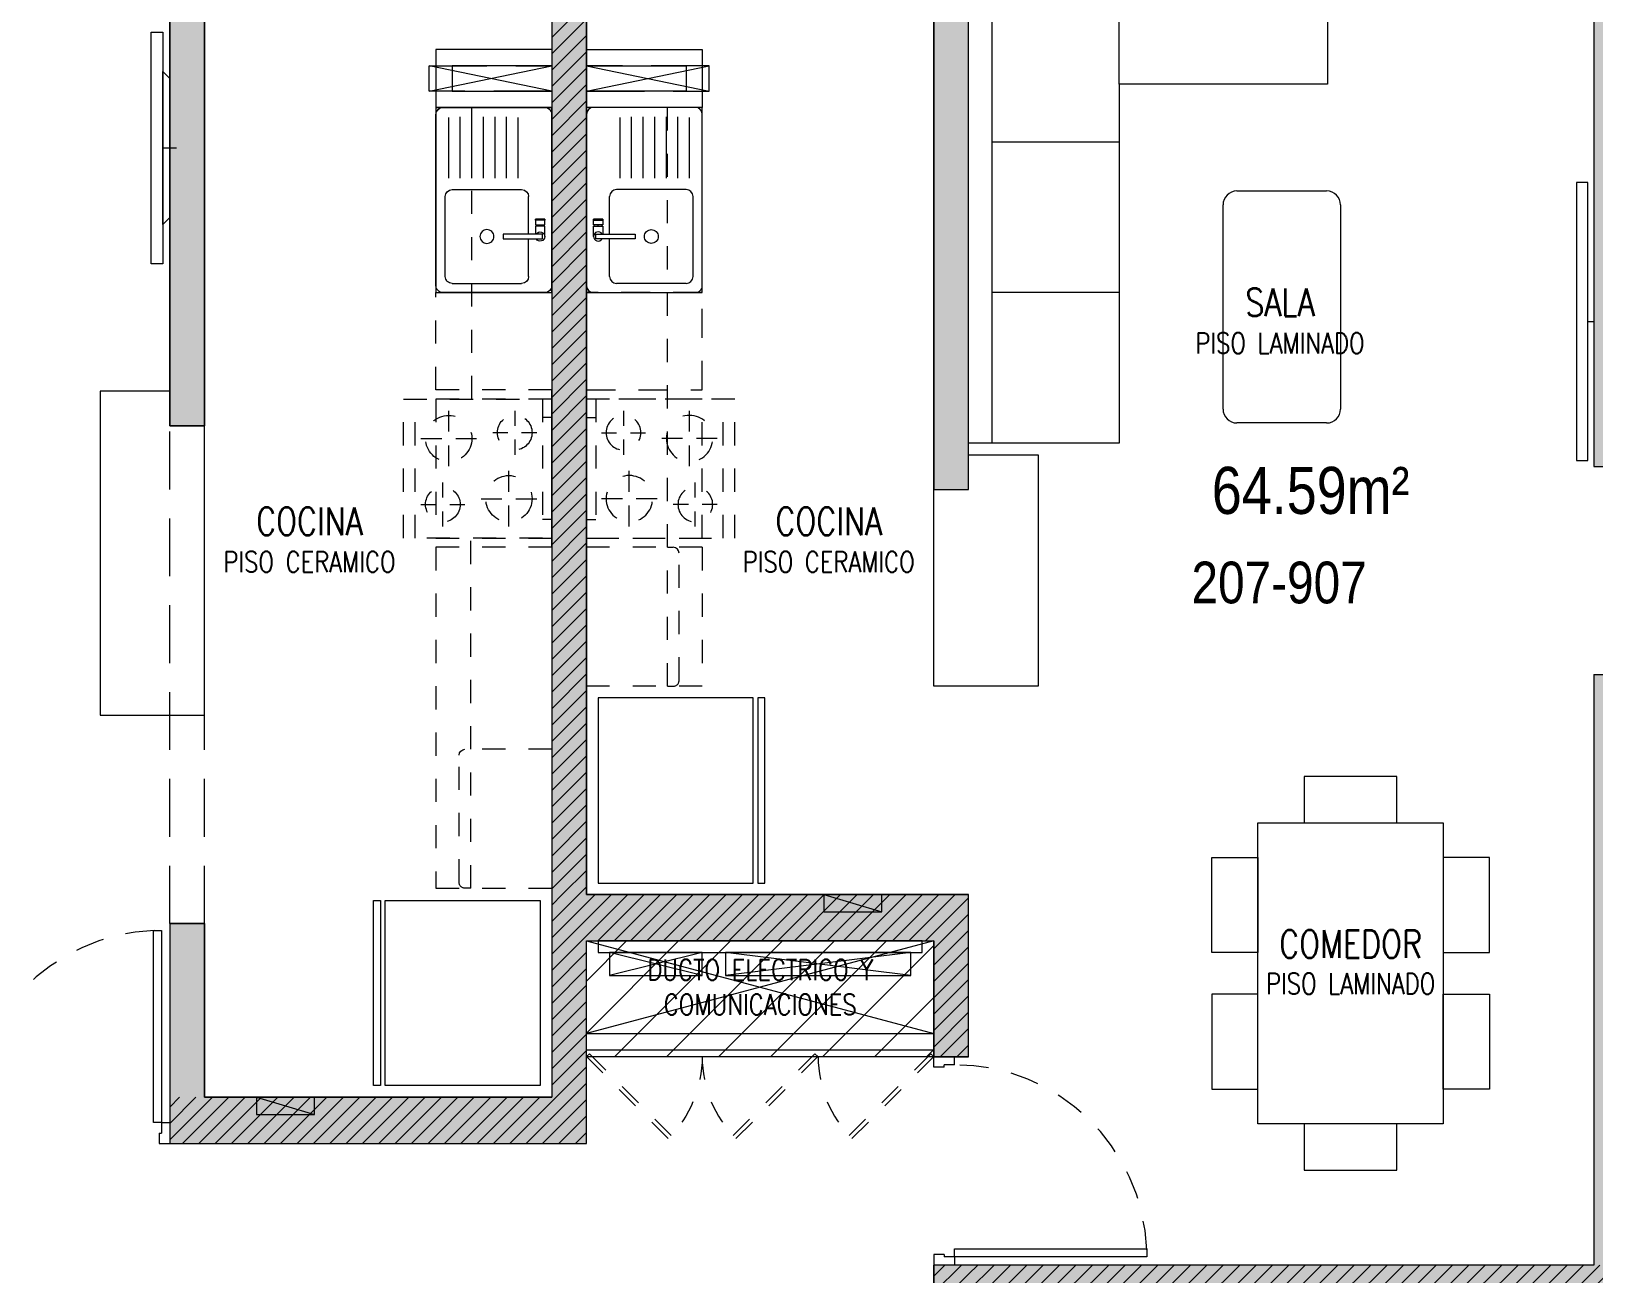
# Model space of a CAD drawing. Header units: millimetres. Extents: x 3765 to 3833, y 1327 to 1657.
# Drawn here: x 3805.77 to 3812.52, y 1463.7 to 1469.07 of the extents above; entities that cross this region are included whole.
import ezdxf
from ezdxf import colors
from ezdxf.entities.mleader import LeaderData, LeaderLine
from ezdxf.enums import TextEntityAlignment as Align
from ezdxf.math import Vec2, Vec3

# ---------------------------------------------------------------- set-up
doc = ezdxf.new("R2010")
doc.units = ezdxf.units.MM
doc.set_wipeout_variables(frame=1)
for name, pattern in [('HIDDEN', [0.375, 0.25, -0.125]), ('HIDDEN2', [0.1875, 0.125, -0.0625]), ('X-REF_DP_Arquitectura$0$HIDDEN', [0.375, 0.25, -0.125])]:
    doc.linetypes.add(name, pattern=pattern)
doc.layers.get('0').update_dxf_attribs({"color": 251, "lineweight": 9})
for name, color, linetype, lineweight in [('01', 251, 'Continuous', 13), ('A-COCINAS-LAV', 251, 'Continuous', 13), ('A-LINEAS', 251, 'Continuous', 13), ('A-MOBILIARIO', 251, 'Continuous', 13), ('A-MURO BAJO', 251, 'Continuous', 13), ('A-MUROS', 251, 'Continuous', 13), ('A-NUMERACIONDEP', 251, 'Continuous', 13), ('A-PROYECCIONES', 251, 'HIDDEN2', 13), ('A-PUERTAS', 251, 'Continuous', 13), ('A-TEXTO-ACABADO PISO', 251, 'Continuous', 13), ('A-TEXTO-AMBIENTE', 251, 'Continuous', 13), ('A-ÁREA TEXTO', 251, 'Continuous', 13), ('A_20_Estructuras', 251, 'Continuous', 13), ('A_50_TextoAmbiente', 251, 'Continuous', 13), ('A_50_TextoIndicaciones', 251, 'Continuous', 13), ('A_50_Vigas', 251, 'X-REF_DP_Arquitectura$0$HIDDEN', 13), ('A_60_HatchEstructuras', 251, 'Continuous', 13), ('AREA MODIF', 251, 'Continuous', 13), ('DLP_MURO ALTO', 251, 'Continuous', 13), ('MURO CF 120', 251, 'Continuous', 13), ('MURO CF 60', 251, 'Continuous', 13)]:
    doc.layers.add(name, color=color, linetype=linetype, lineweight=lineweight)
doc.styles.add('R80', font='ARIALN.TTF', dxfattribs={"height": 2.03})
doc.styles.add('R80-100', font='ARIALN.TTF', dxfattribs={"height": 0.2032})
doc.styles.add('ROMANS', font='romans.shx', dxfattribs={"width": 0.8})
pattern_1 = [(45, (-21.67, -43.67528), (-0.03535534, 0.03535534), [])]

# ---------------------------------------------------------------- blocks, each defined once
blk = doc.blocks.new('EF-P2-P4')
at = {"layer": 'A_60_HatchEstructuras'}
h = blk.add_hatch(color=256, dxfattribs=at)
h.dxf.hatch_style = 1
h.paths.add_polyline_path([(47.35, 0), (46, 0), (46, -0.15), (47.2, -0.15), (47.2, -3.25), (45.6, -3.25), (45.6, -3.4), (47.35, -3.4)])
h.paths.add_polyline_path([(44.8, 0), (44.65, 0), (44.65, -3.4), (44.8, -3.4)])
h.paths.add_polyline_path([(43.85, -3.25), (42.85, -3.25), (42.85, -0.15), (43.45, -0.15), (43.45, 0), (42.7, 0), (42.7, -3.4), (43.85, -3.4)])
h = blk.add_hatch(color=256, dxfattribs=at)
h.dxf.hatch_style = 1
h.paths.add_polyline_path([(40, -5.25), (38.35, -5.25), (38.35, -0.06), (38.2, -0.06), (38.2, -6.125), (36.7, -6.125), (36.7, -5.375), (36.55, -5.375), (36.55, -6.325), (38.35, -6.325), (38.35, -5.45), (39.85, -5.45), (39.85, -5.95), (40, -5.95)])
h.paths.add_polyline_path([(40, 0), (39.7, 0), (39.7, -0.15), (39.85, -0.15), (39.85, -3.5), (40, -3.5)])
h.paths.add_polyline_path([(36.7, -0.15), (36.85, -0.15), (36.85, 0), (36.55, 0), (36.55, -3.225), (36.7, -3.225)])
h = blk.add_hatch(color=256, dxfattribs=at)
h.dxf.hatch_style = 1
h.paths.add_polyline_path([(45.75, -8.35), (45.6032, -8.35), (45.6, -8.35), (45.6, -9.4), (44.25, -9.4), (44.25, -7.8), (44.05, -7.8), (44.05, -9.4), (43.6, -9.4), (43.6, -9.55), (45.75, -9.55)], flags=17)
h.paths.add_polyline_path([(45.75, -7), (48.5, -7), (48.5, -11.05), (48.7, -11.05), (48.7, -2.8), (48.5, -2.8), (48.5, -6.85), (45.75, -6.85), (45.75, -6.25), (45.6, -6.25), (45.6, -6.85), (42.85, -6.85), (42.85, -4.3), (42.7, -4.3), (42.7, -6.85), (39.8499, -6.85), (39.8499, -7), (42.7, -7), (42.7, -9.55), (42.85, -9.55), (42.85, -7), (45.6, -7), (45.6, -7.6), (45.75, -7.6)])
h.paths.add_polyline_path([(45.75, -4.3), (43.6, -4.3), (43.6, -4.45), (44.05, -4.45), (44.05, -6.05), (44.25, -6.05), (44.25, -4.45), (45.6, -4.45), (45.6, -5.5), (45.75, -5.5)], flags=17)
at = {"elevation": 0}
for points in [[(37.67, -1.78), (38.2, -1.67)], [(38.2, -1.78), (37.67, -1.67)], [(37.67, -1.78), (38.2, -1.67)], [(38.2, -1.78), (37.67, -1.67)], [(38.35, -1.67), (38.88, -1.78)], [(38.35, -1.78), (38.88, -1.67)], [(38.35, -1.67), (38.88, -1.78)], [(38.35, -1.78), (38.88, -1.67)]]:
    blk.add_lwpolyline(points, dxfattribs=at)
at = {"layer": 'A_20_Estructuras'}
for points in [[(36.7, -0.15), (36.85, -0.15), (36.85, 0), (36.55, 0), (36.55, -3.225), (36.7, -3.225)], [(40, -5.25), (38.35, -5.25), (38.35, -0.06), (38.2, -0.06), (38.2, -6.125), (36.7, -6.125), (36.7, -5.375), (36.55, -5.375), (36.55, -6.325), (38.35, -6.325), (38.35, -5.45), (39.85, -5.45), (39.85, -5.95), (40, -5.95)], [(40, 0), (39.7, 0), (39.7, -0.15), (39.85, -0.15), (39.85, -3.5), (40, -3.5)], [(43.85, -3.25), (42.85, -3.25), (42.85, -0.15), (43.45, -0.15), (43.45, 0), (42.7, 0), (42.7, -3.4), (43.85, -3.4)], [(45.75, -7), (48.5, -7), (48.5, -11.05), (48.7, -11.05), (48.7, -2.8), (48.5, -2.8), (48.5, -6.85), (45.75, -6.85), (45.75, -6.25), (45.6, -6.25), (45.6, -6.85), (42.85, -6.85), (42.85, -4.3), (42.7, -4.3), (42.7, -6.85), (39.8499, -6.85), (39.8499, -7), (42.7, -7), (42.7, -9.55), (42.85, -9.55), (42.85, -7), (45.6, -7), (45.6, -7.6), (45.75, -7.6)]]:
    blk.add_lwpolyline(points, close=True, dxfattribs=at)
at = {"layer": 'A_50_Vigas'}
blk.add_line((38.35, -5.85, 0), (39.85, -5.85, 0), dxfattribs=at)
at = {"layer": 'A_50_Vigas', "elevation": 0}
for points in [[(38.2, -1.78), (37.67, -1.78), (37.67, -1.67), (38.2, -1.67)], [(38.35, -1.78), (38.88, -1.78), (38.88, -1.67), (38.35, -1.67)]]:
    blk.add_lwpolyline(points, dxfattribs=at)
at = {"layer": 'A_50_Vigas'}
for points in [[(36.55, -5.375), (36.55, -3.225)], [(36.7, -5.375), (36.7, -3.225)]]:
    blk.add_lwpolyline(points, dxfattribs=at)
blk = doc.blocks.new('A$C33FC7C8B')
at = {"ltscale": 0.5}
for p, q in [((0.08, 0.64, -0.0001), (0.52, 0.64, 0.0001)), ((0.08, 0.64, -0.0001), (0.08, 0.6, -0.0001)), ((0.52, 0.64, 0.0001), (0.52, 0.6, 0.0001)), ((0, 0, -0.0001), (0, 0.6, -0.0001)), ((0, 0.6, -0.0001), (0.6, 0.6, 0.0001)), ((0.145, 0.575, -0.0001), (0.145, 0.51, -0.0001)), ((0.43, 0.485, 0.0001), (0.43, 0.575, 0.0001)), ((0.6, 0.6, 0.0001), (0.6, 0, 0.0001)), ((0.05, 0.48, -0.0001), (0.115, 0.48, -0.0001)), ((0.175, 0.48, -0.0001), (0.24, 0.48, 0)), ((0.145, 0.45, -0.0001), (0.145, 0.385, -0.0001)), ((0.4, 0.455, 0), (0.31, 0.455, 0)), ((0.43, 0.335, 0.0001), (0.43, 0.425, 0.0001)), ((0.55, 0.455, 0.0001), (0.46, 0.455, 0.0001)), ((0.17, 0.225, -0.0001), (0.17, 0.315, -0.0001)), ((0.455, 0.2, 0.0001), (0.455, 0.265, 0.0001)), ((0.14, 0.195, -0.0001), (0.05, 0.195, -0.0001)), ((0.17, 0.075, -0.0001), (0.17, 0.165, -0.0001)), ((0.29, 0.195, 0), (0.2, 0.195, 0)), ((0.425, 0.17, 0.0001), (0.36, 0.17, 0)), ((0.455, 0.075, 0.0001), (0.455, 0.14, 0.0001)), ((0.55, 0.17, 0.0001), (0.485, 0.17, 0.0001)), ((0.6, 0.05, 0.0001), (0, 0.05, -0.0001)), ((0.6, 0, 0.0001), (0, 0, -0.0001))]:
    blk.add_line(p, q, dxfattribs=at)
for centre, radius in [((0.145, 0.48), 0.075), ((0.43, 0.455), 0.1), ((0.17, 0.195), 0.1), ((0.455, 0.17), 0.075)]:
    blk.add_circle(centre, radius, dxfattribs=at)
blk = doc.blocks.new('A$C4BFA03A9')
for points in [[(0.06, -0.5), (0.11, -0.5), (0.11, 0.5), (0.06, 0.5)], [(0.03, -0.3), (0.06, -0.33), (0.06, 0.33), (0.03, 0.3)]]:
    blk.add_lwpolyline(points, close=True)
at = {"layer": 'A-PROYECCIONES', "ltscale": 0.15}
blk.add_line((0.06, 0), (0, 0), dxfattribs=at)
blk = doc.blocks.new('*U88')
blk.add_wipeout([(0, 0), (0, -0.0202), (0.17, -0.0202), (0.17, 0)])
blk.add_lwpolyline([(0, 0), (0.17, 0), (0.17, -0.0202), (0, -0.0202)], close=True)
blk = doc.blocks.new('LAV-COC_01')
for p, q in [((0.4, 0.8121, 0), (-0.04, 0.8121, 0)), ((-0.07, 0.0421, 0), (-0.07, 0.7821, 0)), ((0.43, 0.0421, 0), (0.43, 0.7821, 0)), ((0.03, 0.0821, 0), (0.03, 0.4271, 0)), ((0.36, 0.4571, 0), (0.06, 0.4571, 0)), ((0.39, 0.0821, 0), (0.39, 0.4271, 0)), ((-0.04, 0.0121, 0), (0.4, 0.0121, 0)), ((0.36, 0.0521, 0), (0.06, 0.0521, 0))]:
    blk.add_line(p, q)
at = {"color": 7, "extrusion": (-8.98137e-08, -2.25601e-18, 1)}
for p, q in [((0.075, 0.507, 0), (0.075, 0.768, 0)), ((0.125, 0.5071, 0), (0.125, 0.7721, 0)), ((0.175, 0.5071, 0), (0.175, 0.7721, 0))]:
    blk.add_line(p, q, dxfattribs=at)
at = {"color": 7}
for p, q in [((0.225, 0.5071, 0), (0.225, 0.7721, 0)), ((0.275, 0.5071, 0), (0.275, 0.7721, 0)), ((0.325, 0.5071, 0), (0.325, 0.7721, 0)), ((0.375, 0.507, 0), (0.375, 0.768, 0))]:
    blk.add_line(p, q, dxfattribs=at)
at = {"extrusion": (-4.49068e-08, 3.60285e-08, 1), "elevation": 0}
for points in [[(0, 0.3296), (0, 0.3046), (-0.04, 0.3046), (-0.04, 0.3296)], [(0, 0.3296), (-0.04, 0.3296), (-0.04, 0.3246), (0, 0.3246)]]:
    blk.add_lwpolyline(points, close=True, dxfattribs=at)
blk.add_lwpolyline([(-0.04, 0.2546), (-0.04, 0.2996), (0, 0.2996), (0, 0.2646)], dxfattribs=at)
at = {"extrusion": (-4.49068e-08, 3.60285e-08, 1)}
blk.add_arc((-0.02, 0.2546, 0), 0.02, 29.99971, 329.99971, dxfattribs=at)
for centre, start_param, end_param in [((-0.04, 0.7821, 0), -0.785398, 0.785398), ((0.4, 0.7821, 0), -2.356194, -0.785398), ((0.06, 0.4271, 0), -0.785398, 0.785398), ((0.36, 0.4271, 0), -2.356194, -0.785398), ((0.06, 0.0821, 0), 0.785398, 2.356194), ((0.36, 0.0821, 0), 2.356194, 3.926991), ((-0.04, 0.0421, 0), 0.785398, 2.356194), ((0.4, 0.0421, 0), 2.356194, 3.926991)]:
    blk.add_ellipse(centre, major_axis=(-0.0212, 0.0212), ratio=1, start_param=start_param, end_param=end_param)
blk.add_ellipse((0.21, 0.2546, 0), major_axis=(-0.0212, 0.0212), ratio=1)
at = {"layer": '01', "extrusion": (-4.49068e-08, 3.60285e-08, 1), "elevation": 0}
for points in [[(-0.0375, 0.2996), (-0.0375, 0.3046)], [(-0.02, 0.2996), (-0.02, 0.3046)], [(-0.0025, 0.2996), (-0.0025, 0.3046)]]:
    blk.add_lwpolyline(points, dxfattribs=at)
at = {"extrusion": (-4.49068e-08, 3.60285e-08, 1), "rotation": 359.9380941588614}
blk.add_blockref('*U88', (-0.03, 0.2648, 0), dxfattribs=at)
blk = doc.blocks.new('REFRI')
blk.add_wipeout([(0.4, 0), (-0.4, 0), (-0.4, -0.67), (0.4, -0.67)])
blk.add_wipeout([(-0.4, -0.69), (-0.4, -0.72), (0.4, -0.72), (0.4, -0.69)])
for points in [[(-0.4, 0), (-0.4, -0.67), (0.4, -0.67), (0.4, 0)], [(-0.4, -0.69), (-0.4, -0.72), (0.4, -0.72), (0.4, -0.69)]]:
    blk.add_lwpolyline(points, close=True)
blk = doc.blocks.new('*U86')
for p, q in [((0.01, 0.855), (0.01, 0.9)), ((0.1, 0.865), (0.1, 0.9)), ((0.055, 0.855), (0.01, 0.855)), ((0.1, 0.865), (0.055, 0.865)), ((0.055, 0.855), (0.055, 0.865)), ((0.055, 0.045), (0.01, 0.045)), ((0.01, 0.045), (0.01, 0)), ((0.055, 0.045), (0.055, 0.035)), ((0.1, 0.035), (0.055, 0.035)), ((0.1, 0.035), (0.1, 0))]:
    blk.add_line(p, q)
blk.add_lwpolyline([(0.93, 0.07), (0.93, 0.035), (0.1, 0.035), (0.1, 0.07)], close=True)
at = {"color": 7, "linetype": 'HIDDEN2'}
blk.add_arc((0.0995, 0.0339), 0.8311, 2.23015, 89.96723, dxfattribs=at)
blk = doc.blocks.new('Tab.Electrico')
blk.add_hatch(color=256).paths.add_polyline_path([(0.075, 0), (0.075, 0.25), (0, 0)])
for p, q in [((0.075, 0.25), (0, 0)), ((0.075, 0.25), (0, 0.25)), ((0, 0.25), (0, 0)), ((0.075, 0), (0.075, 0.25)), ((0, 0), (0.075, 0))]:
    blk.add_line(p, q)
blk = doc.blocks.new('DPTO 75.2')
at = {"color": 8}
blk.add_arc((-1.275, 1.6775, 0), 0.025, 0, 90, dxfattribs=at)
at = {"layer": 'A-MURO BAJO', "color": 8}
blk.add_line((-1.65, 2.575, 0), (-1.65, 3.255, 0), dxfattribs=at)
at = {"layer": 'A-MURO BAJO', "color": 8, "elevation": 0}
blk.add_lwpolyline([(0, 3.25), (0.3, 3.25), (0.3, 1.85), (-0.15, 1.85), (-0.15, 3.1), (0, 3.1), (0, 3.2)], dxfattribs=at)
at = {"layer": 'A-MUROS', "color": 8}
for p, q in [((0, 3.1, 0), (0, 6.325, 0)), ((-0.15, 5.875, 0), (-0.15, 3.1, 0)), ((-0.15, 3.1, 0), (0, 3.1, 0)), ((0, 0.95, 0), (-0.15, 0.95, 0)), ((-0.15, 0.95, 0), (-0.15, 0.2, 0)), ((0, 0.95, 0), (0, 0, 0)), ((-0.15, 0.2, 0), (-1.65, 0.2, 0)), ((0, 0, 0), (-1.8, 0, 0))]:
    blk.add_line(p, q, dxfattribs=at)
at = {"layer": 'A-PROYECCIONES', "color": 8, "ltscale": 0.5}
for p, q in [((-1.3, 1.1025, 0), (-1.3, 2.615, 0)), ((-1.65, 1.7025, 0), (-1.275, 1.7025, 0)), ((-1.25, 1.1275, 0), (-1.25, 1.6775, 0)), ((-1.3, 1.1025, 0), (-1.275, 1.1025, 0))]:
    blk.add_line(p, q, dxfattribs=at)
at = {"layer": 'A-PROYECCIONES', "color": 8, "ltscale": 0.5, "elevation": 0}
blk.add_lwpolyline([(-1.15, 3.215), (-1.15, 2.615), (-1.65, 2.615), (-1.65, 3.215)], close=True, dxfattribs=at)
blk.add_lwpolyline([(-1.65, 2.575), (-1.15, 2.575), (-1.15, 1.1025), (-1.65, 1.1025)], dxfattribs=at)
at = {"layer": 'A-PROYECCIONES', "color": 8, "ltscale": 0.5}
blk.add_arc((-1.275, 1.1275, 0), 0.025, 270, 0, dxfattribs=at)
at = {"layer": 'DLP_MURO ALTO', "color": 8, "elevation": 0}
blk.add_lwpolyline([(-1.65, 4.655), (-1.22, 4.655), (-1.22, 4.545), (-1.65, 4.545)], dxfattribs=at)
at = {"color": 8, "xscale": -1, "rotation": 270}
blk.add_blockref('Tab.Electrico', (-0.625, 0.125, 0), dxfattribs=at)
at = {"layer": 'A-COCINAS-LAV', "color": 8, "extrusion": (4.49068e-08, -3.60285e-08, 1)}
blk.add_blockref('LAV-COC_01', (-1.58, 3.6628, 0), dxfattribs=at)
at = {"layer": 'A-COCINAS-LAV', "color": 8, "extrusion": (4.49068e-08, 3.60284e-08, 1), "rotation": 90}
blk.add_blockref('REFRI', (-1.6, 0.65, 0), dxfattribs=at)
at = {"layer": 'A-MOBILIARIO', "color": 8}
blk.add_blockref('A$C4BFA03A9', (-0.03, 4.3, 0), dxfattribs=at)
at = {"layer": 'A-MOBILIARIO', "color": 8, "xscale": -1, "rotation": 270}
blk.add_blockref('*U86', (0, -0.01, 0), dxfattribs=at)
at = {"layer": 'A-PROYECCIONES', "color": 8, "ltscale": 0.5, "extrusion": (-4.40218e-06, 0.000440452, -1), "zscale": -0.999999999999998, "rotation": 269.9999974828772}
blk.add_blockref('A$C33FC7C8B', (1.01, 3.215, 0.0013), dxfattribs=at)
at = {"layer": 'A-MURO BAJO', "color": 8, "elevation": 0}
blk.add_lwpolyline([(-1.65, 4.475), (-1.15, 4.475), (-1.15, 3.675), (-1.65, 3.675)], close=True, dxfattribs=at)
at = {"layer": 'A-MUROS', "color": 8}
blk.add_line((-1.65, 6.265, 0), (-1.65, 0.2, 0), dxfattribs=at)
at = {"layer": 'A-PROYECCIONES', "color": 8, "ltscale": 0.5}
blk.add_line((-1.305, 3.215, 0), (-1.305, 4.475, 0), dxfattribs=at)
at = {"layer": 'A-PROYECCIONES', "color": 8, "ltscale": 0.5, "elevation": 0}
blk.add_lwpolyline([(-1.65, 3.255), (-1.15, 3.255), (-1.15, 3.675), (-1.65, 3.675)], close=True, dxfattribs=at)
at = {"layer": 'DLP_MURO ALTO', "color": 8, "elevation": 0}
blk.add_lwpolyline([(-1.65, 4.725), (-1.15, 4.725), (-1.15, 4.475), (-1.65, 4.475)], dxfattribs=at)
blk = doc.blocks.new('MESA CENTRO')
for p, q in [((-0.1937, 0), (0.1937, 0)), ((-0.2537, -0.9421), (-0.2537, -0.06)), ((0.2537, -0.06), (0.2537, -0.9421)), ((0.1937, -1.0021), (-0.1937, -1.0021))]:
    blk.add_line(p, q)
for centre, start, end in [((-0.1937, -0.06), 90, 180), ((0.1937, -0.06), 0, 90), ((-0.1937, -0.9421), 180, 270), ((0.1937, -0.9421), 270, 0)]:
    blk.add_arc(centre, 0.06, start, end)
blk = doc.blocks.new('SOFA SEC')
for p, q in [((0, 0.65), (0.1, 0.65)), ((0.1, 0.65), (0.1, 0.1)), ((0.5, 0.65), (0.1, 0.65)), ((0.75, 0.65), (0.75, 0.1)), ((1.4, 0.65), (1.4, 0.1)), ((0.1, 0.1), (2.05, 0.1))]:
    blk.add_line(p, q)
blk.add_lwpolyline([(0.5, 1.55), (0.5, 0.65), (2.05, 0.65), (2.05, 0), (0, 0), (0, 1.55)], close=True)
blk = doc.blocks.new('A$C67C01FD6')
blk.add_line((0.025, 0), (0, 0))
blk.add_lwpolyline([(0.025, 0.6), (0.075, 0.6), (0.075, -0.6), (0.025, -0.6), (0.025, 0.6)])
blk = doc.blocks.new('A$Cb5611ba7')
for points in [[(0.15, 0.1735), (0.15, -0.0265), (0.56, -0.0265), (0.56, 0.1735)], [(1.15, 0.1735), (1.15, -0.0265), (0.74, -0.0265), (0.74, 0.1735)], [(0, -0.0265), (0, -0.8265), (1.3, -0.8265), (1.3, -0.0265)], [(0, -0.2265), (0, -0.6265), (-0.2, -0.6265), (-0.2, -0.2265)], [(1.5, -0.6265), (1.3, -0.6265), (1.3, -0.2265), (1.5, -0.2265)], [(0.15, -1.0265), (0.15, -0.8265), (0.56, -0.8265), (0.56, -1.0265)], [(1.15, -1.0265), (1.15, -0.8265), (0.74, -0.8265), (0.74, -1.0265)]]:
    blk.add_lwpolyline(points, close=True)
blk = doc.blocks.new('*U98')
at = {"linetype": 'HIDDEN', "ltscale": 0.2}
for p, q in [((0.3534, 0.3534), (0, 0)), ((0.0127, -0.0127), (0.3656, 0.3401)), ((0, 0), (0.0127, -0.0127))]:
    blk.add_line(p, q, dxfattribs=at)
blk.add_arc((0, 0), 0.4995, 0, 45, dxfattribs=at)
blk = doc.blocks.new('DPTO 65')
blk.add_line((-10, 3.25), (-9.975, 3.25))
blk.add_arc((-9.975, 3.225), 0.025, 0, 90)
at = {"layer": 'A-LINEAS'}
for p, q in [((-10.35, 1.55), (-8.85, 1.15)), ((-8.85, 1.55), (-10.35, 1.15))]:
    blk.add_line(p, q, dxfattribs=at)
at = {"layer": 'A-MURO BAJO'}
for p, q in [((-8.7, 3.65), (-8.4, 3.65)), ((-8.4, 3.65), (-8.4, 2.65)), ((-8.85, 2.65), (-8.85, 3.5)), ((-8.4, 2.65), (-8.85, 2.65)), ((-10.35, 1.15), (-8.85, 1.15))]:
    blk.add_line(p, q, dxfattribs=at)
at = {"layer": 'A-MUROS'}
for p, q in [((-8.7, 3.5), (-8.7, 7)), ((-8.85, 3.5), (-8.85, 6.55)), ((-8.85, 3.5), (-8.7, 3.5)), ((-6, 2.7), (-6, 0.15)), ((-10.35, 1.75), (-8.7, 1.75)), ((-8.7, 1.05), (-8.7, 1.75)), ((-10.35, 1.55), (-8.85, 1.55)), ((-10.35, 0.675, 0), (-10.35, 1.55)), ((-8.85, 1.05), (-8.85, 1.55)), ((-8.85, 1.05), (-8.7, 1.05)), ((-6, 0.15), (-8.8501, 0.15)), ((-8.8501, 0.15), (-8.8501, 0))]:
    blk.add_line(p, q, dxfattribs=at)
at = {"layer": 'A-PROYECCIONES', "ltscale": 0.5}
for p, q in [((-9.85, 3.25), (-10.35, 3.25)), ((-9.85, 3.25), (-9.85, 2.65)), ((-9.95, 2.675), (-9.95, 3.225)), ((-10, 2.65), (-9.975, 2.65))]:
    blk.add_line(p, q, dxfattribs=at)
blk.add_lwpolyline([(-10.35, 3.89), (-10.35, 3.29), (-9.85, 3.29), (-9.85, 3.89)], close=True, dxfattribs=at)
blk.add_lwpolyline([(-9.85, 2.65), (-10.35, 2.65)], dxfattribs=at)
blk.add_arc((-9.975, 2.675), 0.025, 270, 0, dxfattribs=at)
at = {"layer": 'A-PUERTAS'}
for p, q in [((-10.35, 1.08), (-8.85, 1.08)), ((-10.35, 1.05), (-8.85, 1.05))]:
    blk.add_line(p, q, dxfattribs=at)
at = {"layer": 'DLP_MURO ALTO'}
for p, q in [((-10.35, 5.4), (-9.85, 5.4)), ((-10.35, 5.33), (-9.92, 5.33)), ((-9.92, 5.33), (-9.92, 5.22)), ((-9.92, 5.22), (-10.35, 5.22))]:
    blk.add_line(p, q, dxfattribs=at)
at = {"rotation": 90}
blk.add_blockref('Tab.Electrico', (-9.075, 1.675), dxfattribs=at)
at = {"layer": 'A-COCINAS-LAV', "extrusion": (4.49068e-08, -3.60285e-08, 1)}
blk.add_blockref('LAV-COC_01', (-10.28, 4.3379, 0), dxfattribs=at)
at = {"layer": 'A-COCINAS-LAV', "extrusion": (4.49068e-08, 3.60284e-08, 1), "rotation": 90}
blk.add_blockref('REFRI', (-10.3, 2.2, 0), dxfattribs=at)
at = {"layer": 'A-MOBILIARIO'}
for name, p, rotation in [('SOFA SEC', (-8.7, 5.75, 0), 269.9995671478981), ('MESA CENTRO', (-7.3473, 4.7891, 0), 359.999977420888), ('*U86', (-8.8601, 0.15), 359.9967044834248)]:
    blk.add_blockref(name, p, dxfattribs=dict(at, rotation=rotation))
at = {"layer": 'A-MOBILIARIO', "xscale": -1}
blk.add_blockref('A$C67C01FD6', (-6, 4.225, 0), dxfattribs=at)
at = {"layer": 'A-MOBILIARIO', "xscale": -1.000000000000002, "rotation": 90}
blk.add_blockref('A$Cb5611ba7', (-7.4765, 2.0601), dxfattribs=at)
at = {"layer": 'A-PROYECCIONES', "ltscale": 0.5, "extrusion": (-4.40218e-06, 0.000440452, -1), "zscale": -0.9999999999999981, "rotation": 269.9999974828772}
blk.add_blockref('A$C33FC7C8B', (9.71, 3.89, 0.0016), dxfattribs=at)
at = {"layer": 'A-PROYECCIONES', "ltscale": 0.25, "xscale": -1, "rotation": 180}
blk.add_blockref('*U98', (-10.35, 1.05), dxfattribs=at)
at = {"layer": 'A-PROYECCIONES', "ltscale": 0.25, "rotation": 180}
for p in [(-9.351, 1.05), (-8.85, 1.05)]:
    blk.add_blockref('*U98', p, dxfattribs=at)
at = {"layer": 'A-MURO BAJO'}
blk.add_lwpolyline([(-9.85, 5.15), (-10.35, 5.15), (-10.35, 4.35), (-9.85, 4.35)], close=True, dxfattribs=at)
at = {"layer": 'A-MUROS'}
blk.add_line((-10.35, 6.94), (-10.35, 1.75), dxfattribs=at)
at = {"layer": 'A-PROYECCIONES', "ltscale": 0.5}
blk.add_line((-10, 2.65), (-10, 5.15), dxfattribs=at)
at = {"layer": 'A-PROYECCIONES'}
blk.add_lwpolyline([(-9.85, 4.35), (-10.35, 4.35), (-10.35, 3.93), (-9.85, 3.93)], close=True, dxfattribs=at)
at = {"layer": 'DLP_MURO ALTO'}
for p, q in [((-9.85, 5.4), (-9.85, 5.15)), ((-9.85, 5.15), (-10.35, 5.15))]:
    blk.add_line(p, q, dxfattribs=at)
blk = doc.blocks.new('TC_PT')
blk.add_blockref('DPTO 65', (50.05, 4.05))
at = {"xscale": -1}
blk.add_blockref('DPTO 75.2', (37.9, 4.725, 0), dxfattribs=at)
at = {"xscale": -1, "rotation": 180}
blk.add_blockref('DPTO 65', (50.05, 4.2), dxfattribs=at)
blk = doc.blocks.new('XREF_TORREC$0$BANDEJA')
at = {"color": 8}
for points in [[(39.75, 5.6), (39.75, 5.55), (41.15, 5.55), (41.15, 5.6), (39.75, 5.6)], [(40.2, 5.45), (40.2, 5.55), (39.8, 5.55), (39.8, 5.45), (40.2, 5.45), (39.8, 5.55), (40.2, 5.55), (39.8, 5.45)], [(41.1, 5.45), (41.1, 5.55), (40.3, 5.55), (40.3, 5.45), (41.1, 5.45), (40.3, 5.55), (41.1, 5.55), (40.3, 5.45)]]:
    blk.add_lwpolyline(points, dxfattribs=at)
blk = doc.blocks.new('TEXTO AMBIENTES PT')
at = {"layer": 'A-TEXTO-ACABADO PISO', "char_height": 0.09, "attachment_point": 2, "style": 'ROMANS'}
for s, width, insert in [('PISO LAMINADO', 1.034523, (41.3448, -2.8233, 0)), ('PISO CERAMICO', 1.20225, (37.1538, -3.768)), ('PISO CERAMICO', 1.20225, (39.3962, -3.768)), ('PISO LAMINADO', 1.20225, (41.65, -5.5899))]:
    blk.add_mtext_dynamic_manual_height_columns(s, width=width, gutter_width=12.5, heights=[0], dxfattribs=dict(at, insert=insert))
at = {"layer": 'A-TEXTO-AMBIENTE', "style": 'ROMANS', "width": 0.8}
for s, p in [('SALA', (41.3449, -2.752, 0)), ('COCINA', (37.1538, -3.6974, 0)), ('COCINA', (39.3962, -3.6974, 0)), ('COMEDOR', (41.6499, -5.5233))]:
    blk.add_text(s, height=0.12, dxfattribs=at).set_placement(p, align=Align.CENTER)
blk = doc.blocks.new('_Dot')
at = {"color": 0, "linetype": 'ByBlock', "lineweight": -2}
blk.add_line((-0.5, 0), (-1, 0), dxfattribs=at)
at = {"color": 0, "linetype": 'ByBlock', "const_width": 0.5}
blk.add_lwpolyline([(-0.25, 0, 1), (0.25, 0, 1)], format="xyb", close=True, dxfattribs=at)
blk = doc.blocks.new('TEXTO DUCTOS PT')
at = {"layer": 'A_50_TextoIndicaciones', "insert": (39.1, -5.65), "char_height": 0.09, "width": 1.073848, "attachment_point": 5, "style": 'ROMANS'}
blk.add_mtext('\\pxsm1,qc,t16;DUCTO ELECTRICO Y COMUNICACIONES', dxfattribs=at)
blk = doc.blocks.new('TORRE F HATCH CORTAFUEGO')
at = {"layer": 'AREA MODIF'}
h = blk.add_hatch(dxfattribs=at)
h.set_pattern_fill('ANSI31', color=8, scale=0.05, style=0)
h.set_pattern_definition([(45, (-17.84997, -22.14988), (-0.1122532, 0.1122532), [])])
h.paths.add_polyline_path([(-9, -16.5999), (-7.5, -16.5999), (-7.5001, -17.1), (-8.9999, -17.0999)])
at = {"layer": 'MURO CF 60'}
h = blk.add_hatch(dxfattribs=at)
h.set_pattern_fill('_USER', color=8, scale=0.05, angle=45, pattern_type=0)
h.set_pattern_definition(pattern_1)
edge = h.paths.add_edge_path()
edge.add_line((-9, -16.4), (-9.15, -16.4))
edge.add_line((-9.15, -16.4), (-9.15, -11.2101))
edge.add_line((-9.15, -11.2101), (-9, -11.2101))
edge.add_line((-9, -11.2101), (-9, -16.4))
edge = h.paths.add_edge_path()
edge.add_line((-9, -19.75), (-9.15, -19.75))
edge.add_line((-9.15, -19.75), (-9.15, -24.94))
edge.add_line((-9.15, -24.94), (-9, -24.94))
edge.add_line((-9, -24.94), (-9, -19.75))
edge = h.paths.add_edge_path()
edge.add_line((-38.35, -16.4), (-38.35, -11.2101))
edge.add_line((-38.35, -11.2101), (-38.2, -11.2101))
edge.add_line((-38.2, -11.2101), (-38.2, -16.4))
edge.add_line((-38.2, -16.4), (-38.35, -16.4))
edge = h.paths.add_edge_path()
edge.add_line((-38.35, -19.75), (-38.2, -19.75))
edge.add_line((-38.2, -19.75), (-38.2, -24.94))
edge.add_line((-38.2, -24.94), (-38.35, -24.94))
edge.add_line((-38.35, -24.94), (-38.35, -19.75))
h = blk.add_hatch(dxfattribs=at)
h.set_pattern_fill('_USER', color=8, scale=0.05, angle=45, pattern_type=0)
h.set_pattern_definition(pattern_1)
h.paths.add_polyline_path([(-10.8, -17.275), (-9.15, -17.275), (-9.15, -16.4), (-7.35, -16.4), (-7.35, -17.0981), (-7.5, -17.0981), (-7.5, -16.6), (-9, -16.6), (-9, -17.475), (-10.8, -17.475)])
h = blk.add_hatch(dxfattribs=at)
h.set_pattern_fill('_USER', color=8, scale=0.05, angle=45, pattern_type=0)
h.set_pattern_definition(pattern_1)
h.paths.add_polyline_path([(-11.7, -17.325), (-18.4, -17.325), (-18.4, -17.475), (-11.7, -17.475)])
h.paths.add_polyline_path([(-7.5001, -18.0001), (-7.35, -18.0001), (-7.35, -18.15), (-7.5001, -18.15)])
h.paths.add_polyline_path([(-39.8499, -18.15), (-40.0005, -18.15), (-40.0005, -18), (-39.8499, -18)])
h = blk.add_hatch(dxfattribs=at)
h.set_pattern_fill('_USER', color=8, scale=0.05, angle=45, pattern_type=0)
h.set_pattern_definition(pattern_1)
h.paths.add_polyline_path([(1.35, -18), (-7.35, -18.0001), (-7.35, -18.1501), (-3.5, -18.1501), (-3.5, -18.15), (-3.35, -18.15), (1.35, -18.1501)])
blk = doc.blocks.new('areas-TE')
at = {"layer": 'A-ÁREA TEXTO', "color": 8, "insert": (41.0505, -28.4025, 0), "char_height": 0.2032, "width": 2.294455, "attachment_point": 1, "style": 'R80-100'}
blk.add_mtext('\\pxql;64.59m²', dxfattribs=at)
at = {"layer": 'A-NUMERACIONDEP'}
ml = blk.add_multileader_mtext('Standard', dxfattribs=at)
ml.set_content('207-907', color=256, style='R80')
ml.set_leader_properties(color=256)
ml.set_arrow_properties(name='DOT')
ml.build(insert=Vec2(0, 0))
ml.multileader.update_dxf_attribs({"leader_type": 0, "has_text_frame": 1, "text_left_attachment_type": 2, "text_right_attachment_type": 2, "dogleg_length": 0.36, "arrow_head_size": 0.06, "scale": 0.06})
ctx = ml.context
ctx.base_point, ctx.scale, ctx.char_height, ctx.arrow_head_size, ctx.landing_gap_size, ctx.plane_origin = Vec3(40.9107, -28.9038), 0.06, 0.18, 0.06, 0.06, Vec3(40.0087, -28.9082)
ctx.left_attachment, ctx.right_attachment, ctx.text_align_type = 2, 2, 1
notes = []
notes.append((ctx, [(0, (1, 1, 0), (41.8634, -28.9038), (-1, 0), 0.0917, [(0, [(42.15, -28.5549)], 0, [])])]))
ctx.mtext.insert, ctx.mtext.width, ctx.mtext.alignment, ctx.mtext.flow_direction = Vec3(41.3412, -28.8119), 0.461923, 2, 5
for ctx, leaders in notes:
    for number, flags, end, landing, length, lines in leaders:
        leader = LeaderData()
        leader.index, (leader.has_last_leader_line, leader.has_dogleg_vector, leader.attachment_direction) = number, flags
        leader.last_leader_point, leader.dogleg_vector, leader.dogleg_length = Vec3(end), Vec3(landing), length
        for number, points, colour, breaks in lines:
            line = LeaderLine()
            line.index, line.vertices, line.color, line.breaks = number, Vec3.list(points), colors.encode_raw_color(colour), breaks
            leader.lines.append(line)
        ctx.leaders.append(leader)

msp = doc.modelspace()

# ---------------------------------------------------------------- block references
msp.add_blockref('EF-P2-P4', (3769.8221, 1470.5876))

# ---------------------------------------------------------------- next in the draw order: block references
msp.add_blockref('TC_PT', (3768.4721, 1459.5379))

# ---------------------------------------------------------------- next in the draw order: block references
for name, p in [('areas-TE', (3769.8221, 1495.5879)), ('XREF_TORREC$0$BANDEJA', (3768.4721, 1459.5379))]:
    msp.add_blockref(name, p)
at = {"layer": 'A_50_TextoAmbiente'}
msp.add_blockref('TEXTO AMBIENTES PT', (3769.8221, 1470.5879), dxfattribs=at)
at = {"layer": 'A_50_TextoIndicaciones'}
msp.add_blockref('TEXTO DUCTOS PT', (3769.8221, 1470.5879), dxfattribs=at)
at = {"layer": 'MURO CF 120', "color": 251}
msp.add_blockref('TORRE F HATCH CORTAFUEGO', (3817.1721, 1481.7379), dxfattribs=at)

doc.saveas('drawing.dxf')
